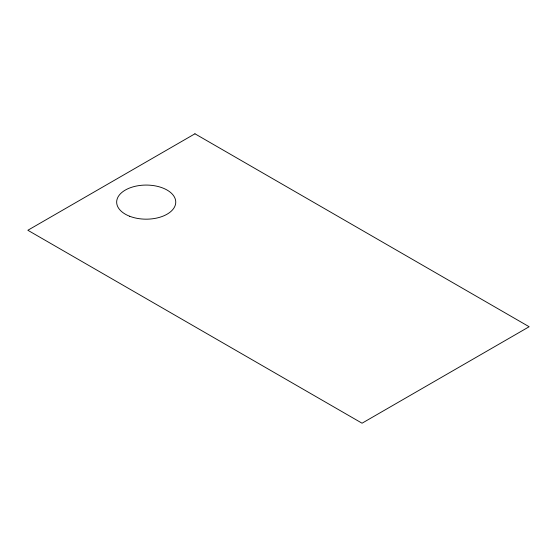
<?xml version="1.0" encoding="UTF-8"?>
<svg xmlns="http://www.w3.org/2000/svg" width="557" height="557" viewBox="0 0 557 557"><rect width="100%" height="100%" fill="white"/><g stroke="black" fill="none" stroke-linecap="round" stroke-linejoin="round"><path stroke-width="0.84" d="M194.95 133.791L27.85 230.264L362.05 423.209L529.15 326.736L194.95 133.791M129.656 216.248A29.542 17.051 0 0 0 175.678 203.34A29.542 17.051 0 0 0 133.304 186.783A29.542 17.051 0 0 0 129.656 216.248"/></g></svg>
